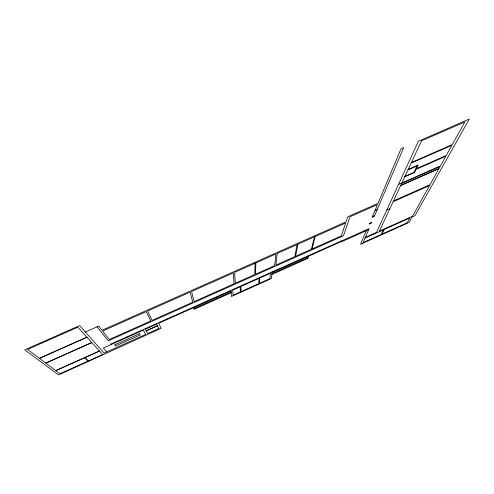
<?xml version="1.0" encoding="UTF-8"?>
<svg xmlns="http://www.w3.org/2000/svg" width="494" height="494" viewBox="0 0 494 494"><rect width="100%" height="100%" fill="white"/><g stroke="black" fill="none" stroke-linecap="round" stroke-linejoin="round"><path stroke-width="0.74" d="M272.12 271.916L271.434 278.536L231.464 296.468L231.069 290.886L158.735 323.255L161.087 328.343L58.588 374.927L24.7 349.869L79.676 325.589L104.055 353.08L145.718 334.389L143.334 330.153L103.363 348.035L106.698 351.895M308.522 255.626L307.861 258.387L271.854 274.516M366.227 230.741L360.527 244.283L409.044 222.473L412.089 216.989L414.935 215.711L469.3 119.073L418.369 141.228L376.471 232.415L365.319 237.423M362.831 243.252L369.086 228.617L341.681 240.881M401.894 182.928L411.138 163.162L451.917 145.273L446.236 155.499L416.473 168.602L418.22 165.039L408.198 169.442M146.181 330.801L157.5 325.731M231.198 292.726L194.154 309.318L193.71 307.601M146.218 330.875L157.537 325.805M365.023 238.114L383.535 229.803L381.337 234.391L363.115 242.585M272.058 272.54L341.471 241.473M368.635 229.661L341.329 241.887L341.718 240.776L110.847 344.077L111.206 344.528M193.969 308.602L231.143 291.954M271.941 273.688L308.071 257.51M375.008 210.493L377.262 209.493M372.47 216.514L374.68 215.526M386.691 210.178L389.803 208.789M85.363 332.005L98.707 326.089L101.992 330.264L346.084 221.825L347.801 216.749L378.021 203.349L401.023 148.774L403.715 147.601L374.285 216.452L372.081 217.434L377.496 204.596L350.024 216.78L343.447 235.774L108.248 340.829L97.046 326.83M404.95 176.395L413.935 172.437L417.146 165.861L407.995 169.887M404.765 176.784L414.577 172.462L416.109 169.337L445.816 156.258L440.463 165.891L398.528 184.416M255.108 263.253L254.743 274.547L235.249 283.247L234.693 272.33L255.108 263.253M255.88 262.913L255.478 274.213L274.627 265.667L275.924 254.002L255.88 262.913M259.017 278.375L258.745 283.649L241.047 291.584L240.911 286.477L259.017 278.375M259.733 278.054L259.449 283.334L269.885 278.653L270.409 273.275L259.733 278.054M277.202 253.434L275.85 265.124L294.838 256.645L297.073 244.604L277.202 253.434M297.826 244.271L295.554 256.324L311.461 249.223L314.462 236.873L297.826 244.271M315.079 236.601L312.047 248.957L341.317 235.891L345.683 222.998L315.079 236.601M369.66 223.183L369.29 224.066L371.439 223.103L371.821 222.22L369.66 223.183M393.082 201.774L379.361 231.118L412.496 216.249L429.533 185.577L393.082 201.774M400.628 185.639L393.49 200.91L430.039 184.67L438.894 168.726L400.628 185.639M401.61 183.533L400.764 185.343L439.067 168.417L440.117 166.527L401.61 183.533M421.586 140.815L411.453 162.483L452.313 144.563L464.854 121.981L421.586 140.815M384.202 229.506L381.992 234.094L407.173 222.775L409.785 218.021L384.202 229.506M139.524 333.716L114.565 344.892L115.454 346.028L140.247 334.92L139.524 333.716M158.821 328.516L147.669 333.512L145.329 329.257L156.746 324.144L158.821 328.516M240.343 291.905L233.063 295.165L232.742 290.132L240.189 286.804L240.343 291.905M88.018 361.126L59.922 373.736L55.828 370.661L84.56 357.798L88.018 361.126M102.622 354.575L88.432 360.941L84.98 357.607L99.485 351.111L102.622 354.575M150.861 320.927L109.273 339.495L102.604 331.036L146.249 311.64L150.861 320.927M192.746 302.229L152.14 320.353L147.583 311.041L190.159 292.121L192.746 302.229M234.014 283.803L194.08 301.63L191.561 291.497L233.396 272.904L234.014 283.803M99.405 351.018L55.717 370.58L45.812 363.139L91.822 342.632L99.405 351.018M86.888 337.174L39.359 358.292L27.559 349.431L77.873 327.201L86.888 337.174M86.981 337.285L39.483 358.385L45.695 363.047L91.73 342.533L86.981 337.285"/></g></svg>
